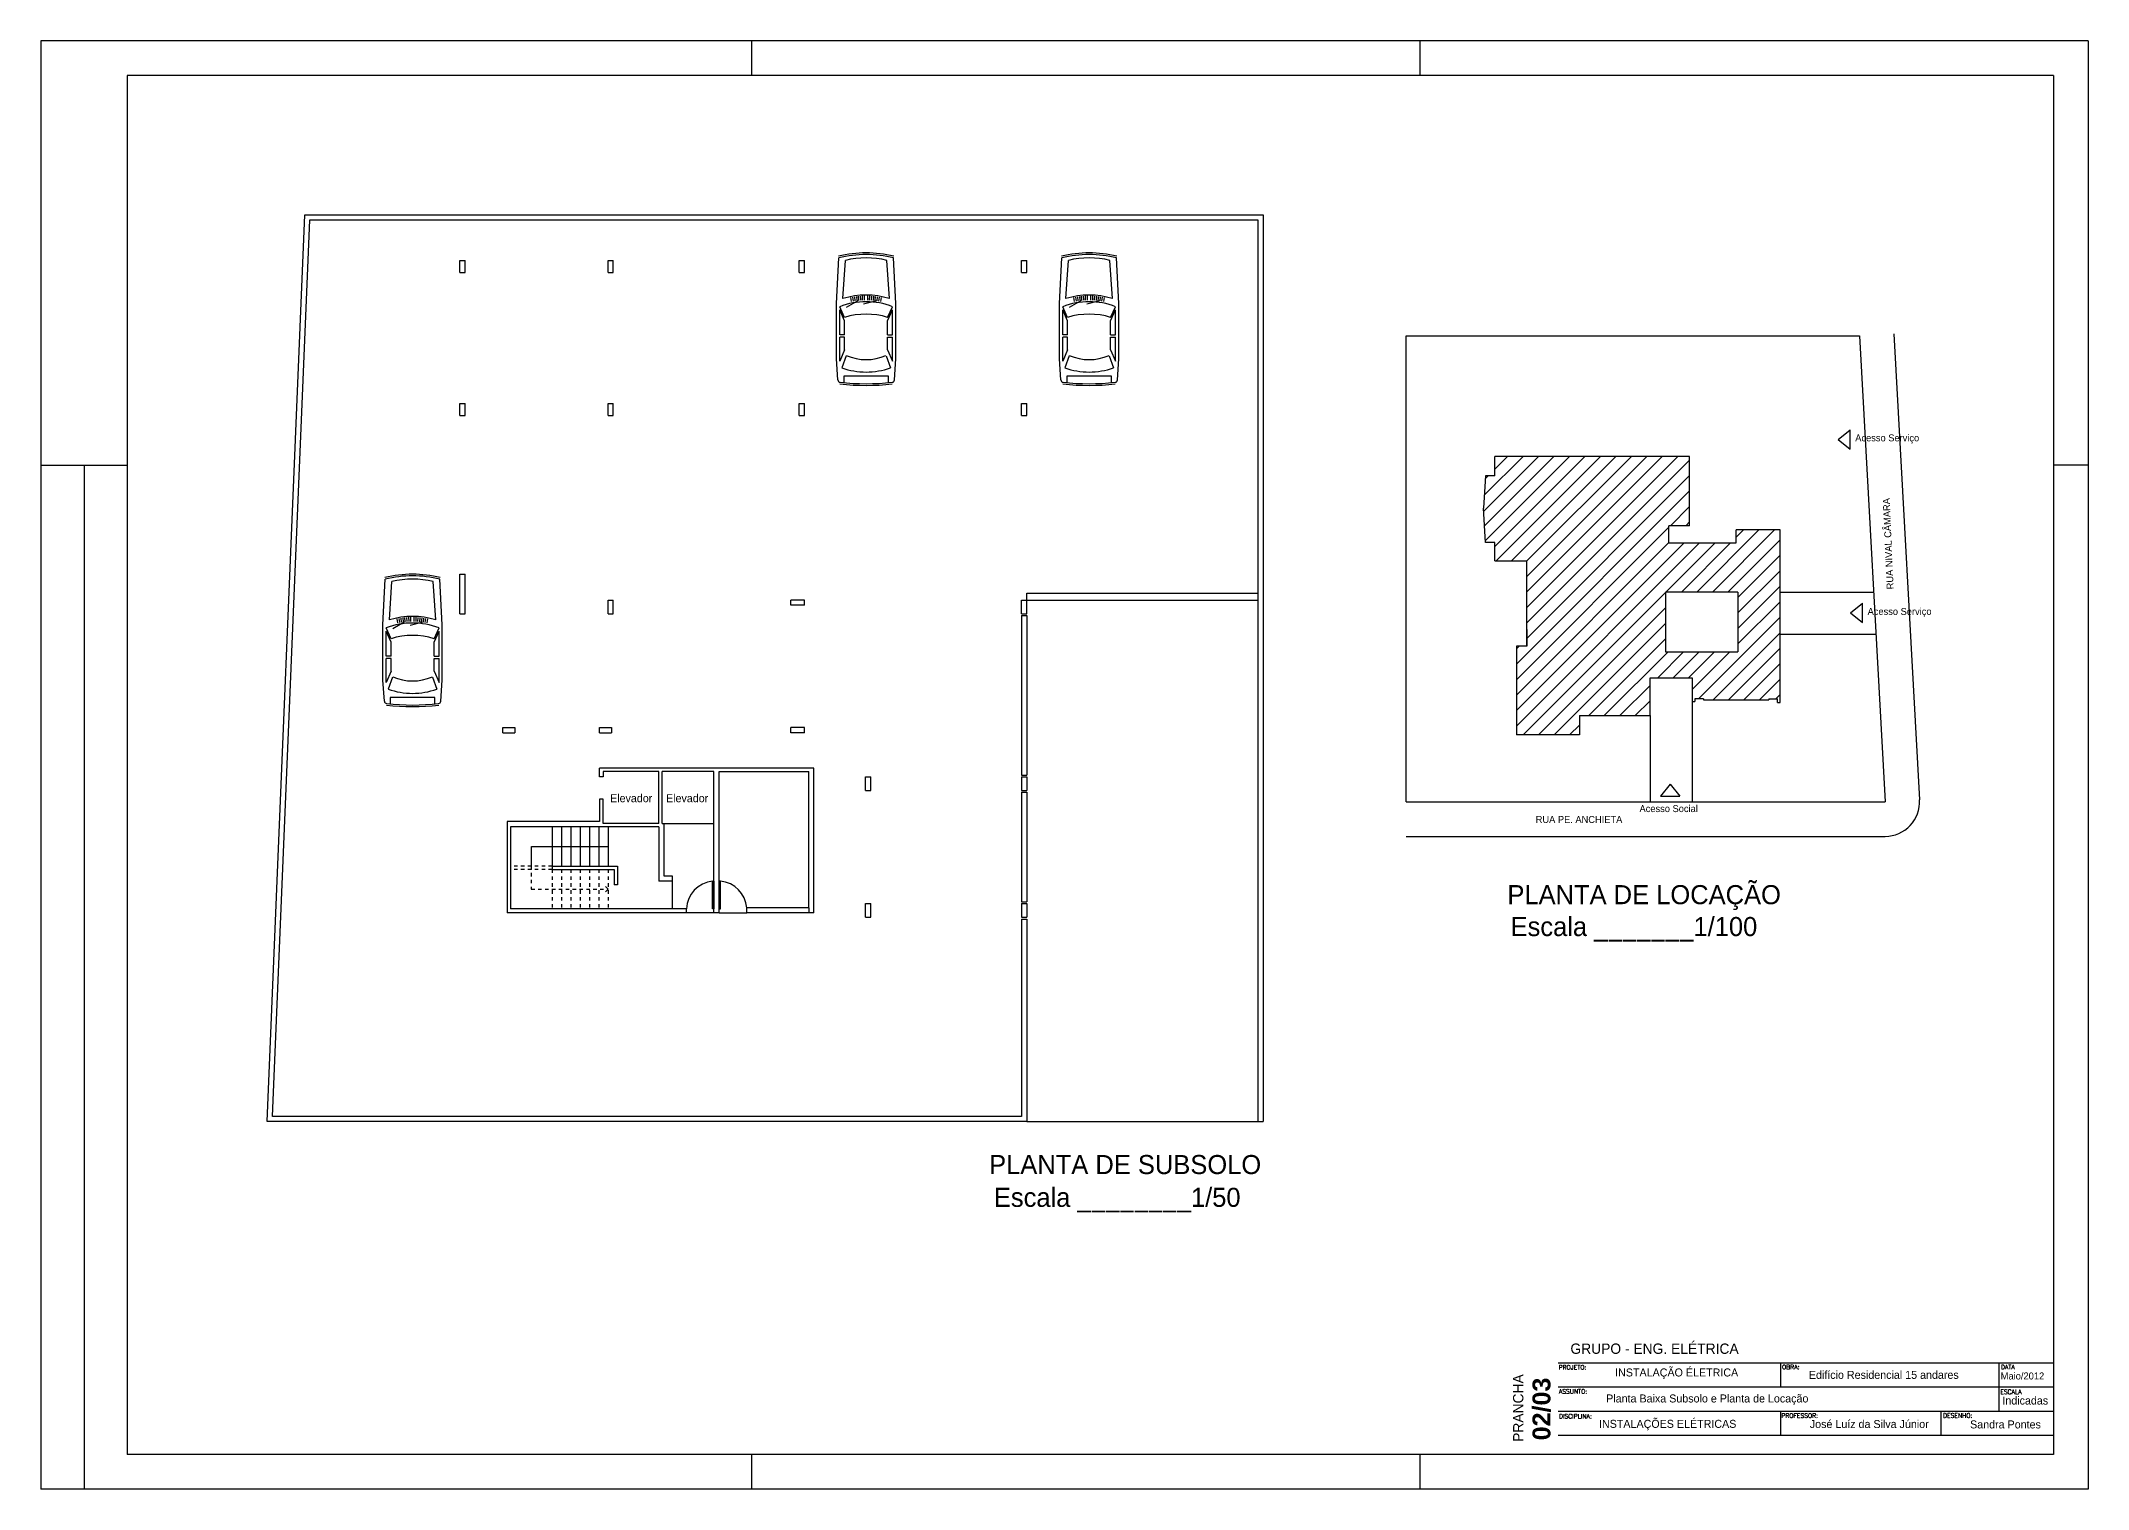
# Model space of a CAD drawing. Header units: millimetres. Extents: x 261 to 1016, y 850 to 1468.
# Drawn here: x 329.8 to 389.2, y 864.1 to 906.1 of the extents above; entities that cross this region are included whole.
import ezdxf

# ---------------------------------------------------------------- set-up
doc = ezdxf.new("R2010")
doc.units = ezdxf.units.MM
doc.linetypes.add('HIDDEN', pattern=[0.375, 0.25, -0.125])
for name, color, linetype in [('Alvenaria', 7, 'Continuous'), ('Esquadrias', 5, 'Continuous'), ('Paredebaix', 4, 'Continuous'), ('Piso', 1, 'Continuous'), ('Projeção', 8, 'HIDDEN'), ('Texto', 2, 'Continuous'), ('VISTAS', 2, 'Continuous')]:
    doc.layers.add(name, color=color, linetype=linetype)
doc.styles.add('BOLD', font='swissbo.ttf', dxfattribs={"height": 0.3})
doc.styles.add('sandra', font='stylu.ttf', dxfattribs={"height": 0.1})
doc.styles.add('STYLE3', font='', dxfattribs={"height": 0.25})
doc.styles.add('STYLE4', font='romans.shx')
doc.styles.get('STYLE3').set_extended_font_data('AvantGarde Bk BT')

# ---------------------------------------------------------------- blocks, each defined once
blk = doc.blocks.new('carro1')
for p, q in [((-1.603, 0.706), (-1.792, 0.706)), ((-1.711, 0.876), (-1.099, 0.922)), ((-1.603, -0.59), (-1.603, 0.706)), ((-1.012, 0.637), (-1.36, 0.761)), ((-1.171, 0.826), (-0.475, 0.826)), ((-0.835, 0.682), (-1.171, 0.826)), ((-1.099, 0.922), (0.509, 0.922)), ((-0.835, 0.682), (-0.475, 0.682)), ((-0.475, 0.682), (-0.475, 0.826)), ((-0.403, 0.682), (-0.403, 0.826)), ((-0.403, 0.826), (0.317, 0.826)), ((-0.403, 0.682), (0.005, 0.682)), ((0.005, 0.682), (0.317, 0.826)), ((0.101, 0.682), (0.413, 0.826)), ((0.581, 0.298), (0.389, 0.634)), ((0.509, 0.922), (1.829, 0.85)), ((0.647, 0.73), (1.757, 0.658)), ((0.581, -0.254), (0.485, 0.13)), ((0.564, 0.481), (0.682, 0.502)), ((0.573, 0.428), (0.692, 0.446)), ((0.582, 0.375), (0.701, 0.39)), ((0.589, 0.321), (0.709, 0.333)), ((0.595, 0.268), (0.715, 0.277)), ((0.6, 0.214), (0.72, 0.22)), ((0.603, 0.16), (0.723, 0.163)), ((0.605, 0.106), (0.725, 0.106)), ((0.605, 0.01), (0.725, 0.01)), ((-1.792, -0.59), (-1.603, -0.59)), ((-1.012, -0.521), (-1.36, -0.646)), ((-0.835, -0.566), (-1.171, -0.71)), ((-0.835, -0.566), (-0.475, -0.566)), ((-0.475, -0.566), (-0.475, -0.71)), ((-0.403, -0.566), (0.005, -0.566)), ((-0.403, -0.566), (-0.403, -0.71)), ((0.005, -0.566), (0.317, -0.71)), ((0.101, -0.566), (0.413, -0.71)), ((0.564, -0.366), (0.682, -0.387)), ((0.573, -0.313), (0.692, -0.331)), ((0.582, -0.259), (0.701, -0.274)), ((0.589, -0.206), (0.709, -0.218)), ((0.595, -0.152), (0.715, -0.161)), ((0.6, -0.098), (0.72, -0.104)), ((0.603, -0.044), (0.723, -0.047)), ((0.647, -0.615), (1.757, -0.542)), ((-1.711, -0.761), (-1.099, -0.806)), ((-1.171, -0.71), (-0.475, -0.71)), ((-1.099, -0.806), (0.509, -0.806)), ((-0.403, -0.71), (0.317, -0.71)), ((0.509, -0.806), (1.829, -0.734))]:
    blk.add_line(p, q)
for centre, radius, start, end in [((5.139, 0.058), 7.008, 173.77883, 186.22117), ((5.139, 0.058), 6.96, 173.77883, 186.22117), ((-1.708, 0.804), 0.072, 92.2026, 173.77883), ((0.595, 0.058), 2.078, 160.21266, 199.78734), ((0.319, 0.058), 1.442, 156.46342, 203.53658), ((-1.879, 0.058), 2.076, 342.50768, 17.49232), ((-1.563, 0.058), 2.12, 338.76069, 21.23931), ((-1.515, 0.058), 2.264, 342.72267, 17.27733), ((-0.707, 0.058), 2.536, 346.31445, 13.68555), ((-1.39, 0.058), 3.315, 346.17755, 13.82245), ((-1.39, 0.058), 3.363, 346.17755, 13.82245), ((-1.708, -0.689), 0.072, 186.22117, 267.7974)]:
    blk.add_arc(centre, radius, start, end)

msp = doc.modelspace()

# ---------------------------------------------------------------- hatches: boundary and pattern name
at = {"layer": 'Piso'}
h = msp.add_hatch(dxfattribs=at)
h.set_pattern_fill('LINE', color=256, scale=0.1, angle=45, style=0)
h.set_pattern_definition([(45, (118.7405, 461.27856), (-0.2245064, 0.2245064), [])])
h.paths.add_polyline_path([(372.883, 888.519), (372.583, 888.519), (372.583, 885.939), (374.408, 885.939), (374.408, 886.499), (376.458, 886.499), (376.458, 887.599), (377.683, 887.599), (377.683, 887.009), (377.683, 886.909), (377.758, 886.909), (377.758, 886.984), (378.008, 886.984), (378.008, 886.959), (379.908, 886.959), (379.908, 886.984), (380.158, 886.984), (380.158, 886.884), (380.233, 886.884), (380.233, 891.884), (378.958, 891.884), (378.958, 891.509), (377.658, 891.509), (377.008, 891.509), (377.008, 892.009), (377.608, 892.009), (377.608, 892.084), (377.608, 894.019), (371.958, 894.019), (371.958, 893.459), (371.683, 893.459), (371.623, 892.519), (371.687, 891.519), (371.958, 891.519), (371.958, 890.994), (372.883, 890.994)])
h.paths.add_polyline_path([(376.908, 890.084), (379.008, 890.084), (379.008, 888.349), (376.908, 888.349)], flags=16)

# ---------------------------------------------------------------- linework, layer by layer
at = {"layer": 'Alvenaria'}
for p, q in [((332.269, 905.068), (332.269, 865.068)), ((388.169, 905.068), (332.269, 905.068)), ((388.169, 905.068), (388.169, 865.068)), ((336.33, 874.726), (337.43, 901.026)), ((336.486, 874.876), (337.574, 900.876)), ((337.43, 901.026), (365.23, 901.026)), ((337.574, 900.876), (365.08, 900.876)), ((337.574, 900.876), (337.574, 900.876)), ((365.08, 900.876), (365.08, 874.726)), ((365.23, 901.026), (365.23, 874.726)), ((341.924, 899.701), (342.074, 899.701)), ((341.924, 899.351), (341.924, 899.701)), ((341.924, 899.351), (342.074, 899.351)), ((342.074, 899.351), (342.074, 899.701)), ((346.224, 899.351), (346.224, 899.701)), ((346.224, 899.701), (346.374, 899.701)), ((346.224, 899.351), (346.374, 899.351)), ((346.374, 899.351), (346.374, 899.701)), ((351.774, 899.351), (351.774, 899.701)), ((351.774, 899.701), (351.924, 899.701)), ((351.774, 899.351), (351.924, 899.351)), ((351.924, 899.351), (351.924, 899.701)), ((358.224, 899.351), (358.224, 899.701)), ((358.224, 899.701), (358.374, 899.701)), ((358.224, 899.351), (358.374, 899.351)), ((358.374, 899.351), (358.374, 899.701)), ((341.924, 895.551), (342.074, 895.551)), ((341.924, 895.201), (341.924, 895.551)), ((341.924, 895.201), (342.074, 895.201)), ((342.074, 895.201), (342.074, 895.551)), ((346.224, 895.551), (346.374, 895.551)), ((346.224, 895.201), (346.224, 895.551)), ((346.224, 895.201), (346.374, 895.201)), ((346.374, 895.201), (346.374, 895.551)), ((351.774, 895.551), (351.924, 895.551)), ((351.774, 895.201), (351.774, 895.551)), ((351.774, 895.201), (351.924, 895.201)), ((351.924, 895.201), (351.924, 895.551)), ((358.224, 895.551), (358.374, 895.551)), ((358.224, 895.201), (358.224, 895.551)), ((358.224, 895.201), (358.374, 895.201)), ((358.374, 895.201), (358.374, 895.551)), ((341.924, 889.451), (341.924, 890.601)), ((341.924, 890.601), (342.074, 890.601)), ((342.074, 889.451), (342.074, 890.601)), ((346.224, 889.451), (346.224, 889.851)), ((346.224, 889.851), (346.374, 889.851)), ((346.374, 889.451), (346.374, 889.851)), ((351.924, 889.851), (351.524, 889.851)), ((351.524, 889.701), (351.524, 889.851)), ((351.924, 889.701), (351.924, 889.851)), ((358.224, 889.451), (358.224, 889.851)), ((358.224, 889.851), (358.374, 889.851)), ((358.374, 889.451), (358.374, 889.851)), ((341.924, 889.451), (342.074, 889.451)), ((346.224, 889.451), (346.374, 889.451)), ((351.924, 889.701), (351.524, 889.701)), ((358.224, 889.451), (358.374, 889.451)), ((358.224, 889.401), (358.224, 884.776)), ((358.224, 889.401), (358.374, 889.401)), ((358.374, 889.401), (358.374, 884.776)), ((343.173, 886.001), (343.173, 886.151)), ((343.173, 886.151), (343.523, 886.151)), ((343.173, 886.001), (343.523, 886.001)), ((343.523, 886.151), (343.523, 886.001)), ((345.978, 886.001), (345.978, 886.151)), ((345.978, 886.151), (346.328, 886.151)), ((345.978, 886.001), (346.328, 886.001)), ((346.328, 886.151), (346.328, 886.001)), ((351.524, 886.001), (351.524, 886.151)), ((351.924, 886.151), (351.524, 886.151)), ((351.924, 886.001), (351.524, 886.001)), ((351.924, 886.001), (351.924, 886.151)), ((352.198, 884.976), (345.978, 884.976)), ((345.978, 884.726), (345.978, 884.976)), ((346.078, 884.726), (345.978, 884.726)), ((347.698, 884.876), (346.078, 884.876)), ((346.078, 884.876), (346.078, 884.726)), ((347.698, 883.376), (347.698, 884.876)), ((347.798, 883.376), (347.798, 884.876)), ((349.298, 884.876), (347.798, 884.876)), ((349.298, 880.776), (349.298, 884.876)), ((349.448, 880.776), (349.448, 884.876)), ((349.448, 884.876), (352.048, 884.876)), ((352.048, 880.926), (352.048, 884.876)), ((352.198, 880.776), (352.198, 884.976)), ((353.698, 884.726), (353.848, 884.726)), ((353.698, 884.326), (353.698, 884.726)), ((353.848, 884.326), (353.848, 884.726)), ((358.224, 884.776), (358.374, 884.776)), ((358.224, 884.726), (358.374, 884.726)), ((358.224, 884.726), (358.224, 884.326)), ((358.374, 884.726), (358.374, 884.326)), ((346.078, 884.076), (345.978, 884.076)), ((345.978, 884.076), (345.978, 883.426)), ((346.078, 883.376), (346.078, 884.076)), ((353.698, 884.326), (353.848, 884.326)), ((358.224, 884.326), (358.374, 884.326)), ((358.224, 884.276), (358.374, 884.276)), ((358.224, 884.276), (358.224, 881.101)), ((358.374, 884.276), (358.374, 881.101)), ((345.978, 883.426), (343.298, 883.426)), ((343.298, 883.426), (343.298, 880.776)), ((347.698, 883.376), (346.078, 883.376)), ((347.798, 883.376), (347.848, 883.376)), ((347.848, 881.846), (347.848, 883.376)), ((347.848, 883.376), (349.298, 883.376)), ((343.398, 883.276), (343.398, 880.896)), ((347.698, 883.276), (343.398, 883.276)), ((344.598, 883.276), (344.598, 882.136)), ((344.869, 883.276), (344.869, 882.136)), ((345.141, 883.276), (345.141, 882.136)), ((345.412, 883.276), (345.412, 882.136)), ((345.683, 883.276), (345.683, 882.136)), ((345.955, 883.276), (345.955, 882.136)), ((346.226, 883.276), (346.226, 882.136)), ((347.698, 883.276), (347.698, 881.696)), ((344.598, 882.136), (346.498, 882.136)), ((344.598, 882.136), (344.598, 882.036)), ((346.498, 882.136), (346.498, 881.596)), ((344.598, 882.036), (346.398, 882.036)), ((346.398, 882.036), (346.398, 881.596)), ((346.498, 881.596), (346.398, 881.596)), ((348.098, 881.696), (347.698, 881.696)), ((348.098, 881.846), (347.848, 881.846)), ((348.098, 881.696), (348.098, 881.846)), ((348.098, 880.896), (348.098, 881.696)), ((352.048, 880.926), (350.248, 880.926)), ((350.248, 880.776), (350.248, 880.926)), ((353.698, 881.051), (353.848, 881.051)), ((353.698, 880.651), (353.698, 881.051)), ((353.848, 880.651), (353.848, 881.051)), ((358.224, 881.101), (358.374, 881.101)), ((358.224, 881.051), (358.374, 881.051)), ((358.224, 881.051), (358.224, 880.651)), ((358.374, 881.051), (358.374, 880.651)), ((346.948, 880.776), (343.298, 880.776)), ((346.948, 880.896), (343.398, 880.896)), ((348.498, 880.896), (346.948, 880.896)), ((348.498, 880.776), (346.948, 880.776)), ((348.498, 880.776), (348.498, 880.896)), ((349.448, 880.776), (349.298, 880.776)), ((351.048, 880.776), (350.248, 880.776)), ((352.198, 880.776), (351.048, 880.776)), ((353.698, 880.651), (353.848, 880.651)), ((358.224, 880.651), (358.374, 880.651)), ((358.224, 880.601), (358.374, 880.601)), ((358.224, 880.601), (358.224, 874.876)), ((358.374, 880.601), (358.374, 874.726)), ((358.374, 874.726), (336.33, 874.726)), ((358.224, 874.876), (336.486, 874.876)), ((365.08, 874.726), (365.23, 874.726)), ((388.169, 865.068), (332.269, 865.068))]:
    msp.add_line(p, q, dxfattribs=at)
at = {"layer": 'Esquadrias'}
for p, q in [((349.259, 881.696), (349.289, 881.696)), ((349.259, 880.896), (349.259, 881.696)), ((349.289, 881.696), (349.289, 880.896)), ((349.486, 881.696), (349.456, 881.696)), ((349.456, 881.696), (349.456, 880.896)), ((349.486, 880.896), (349.486, 881.696)), ((349.289, 880.896), (349.259, 880.896)), ((349.456, 880.896), (349.486, 880.896)), ((373.79, 867.729), (380.245, 867.729)), ((380.245, 867.729), (388.169, 867.729)), ((380.245, 867.729), (380.245, 867.029)), ((386.578, 867.729), (386.578, 866.329)), ((373.79, 867.029), (388.169, 867.029)), ((373.79, 866.329), (388.169, 866.329)), ((380.245, 866.329), (380.245, 865.629)), ((384.9, 866.329), (384.9, 865.629)), ((373.79, 865.629), (388.169, 865.629))]:
    msp.add_line(p, q, dxfattribs=at)
at = {"layer": 'Paredebaix'}
for p, q in [((329.769, 906.068), (329.769, 864.068)), ((389.169, 906.068), (329.769, 906.068)), ((350.389, 906.068), (350.389, 905.068)), ((369.779, 906.068), (369.779, 905.068)), ((389.169, 906.068), (389.169, 864.068)), ((383.532, 897.574), (384.282, 884.054)), ((369.383, 883.999), (369.383, 897.519)), ((369.383, 897.519), (382.533, 897.519)), ((382.533, 897.519), (383.283, 883.999)), ((381.916, 894.512), (382.269, 894.792)), ((382.269, 894.232), (382.269, 894.792)), ((377.608, 894.019), (371.958, 894.019)), ((371.958, 893.459), (371.958, 894.019)), ((377.608, 892.084), (377.608, 894.019)), ((381.916, 894.512), (382.269, 894.232)), ((329.769, 893.768), (332.269, 893.768)), ((331.019, 893.768), (331.019, 864.068)), ((371.683, 893.459), (371.623, 892.519)), ((371.958, 893.459), (371.683, 893.459)), ((389.169, 893.768), (388.169, 893.768)), ((371.687, 891.519), (371.623, 892.519)), ((377.008, 891.509), (377.008, 892.009)), ((377.608, 892.009), (377.008, 892.009)), ((377.608, 892.009), (377.608, 892.084)), ((380.233, 891.884), (378.958, 891.884)), ((378.958, 891.509), (378.958, 891.884)), ((380.233, 886.884), (380.233, 891.884)), ((371.958, 891.519), (371.687, 891.519)), ((371.958, 890.994), (371.958, 891.519)), ((377.008, 891.509), (377.658, 891.509)), ((377.658, 891.509), (378.958, 891.509)), ((371.958, 890.994), (372.883, 890.994)), ((372.883, 888.519), (372.883, 890.994)), ((379.008, 890.084), (376.908, 890.084)), ((376.908, 890.084), (376.908, 888.349)), ((379.008, 890.084), (379.008, 888.349)), ((380.233, 890.084), (382.946, 890.084)), ((382.275, 889.478), (382.628, 889.758)), ((382.275, 889.478), (382.628, 889.198)), ((382.628, 889.198), (382.628, 889.758)), ((372.883, 889.001), (372.883, 888.519)), ((380.233, 888.859), (383.014, 888.859)), ((372.883, 888.519), (372.583, 888.519)), ((372.583, 888.519), (372.583, 885.939)), ((376.908, 888.349), (379.008, 888.349)), ((376.458, 887.599), (377.683, 887.599)), ((376.458, 886.499), (376.458, 887.599)), ((376.458, 887.599), (377.683, 887.599)), ((377.683, 887.599), (377.683, 887.009)), ((377.683, 887.009), (377.683, 886.909)), ((377.683, 886.909), (377.758, 886.909)), ((377.683, 886.909), (377.683, 883.999)), ((378.008, 886.984), (377.758, 886.984)), ((377.758, 886.984), (377.758, 886.909)), ((378.008, 886.984), (378.008, 886.959)), ((378.008, 886.959), (379.908, 886.959)), ((379.908, 886.984), (380.158, 886.984)), ((379.908, 886.984), (379.908, 886.959)), ((380.158, 886.884), (380.158, 886.984)), ((380.158, 886.884), (380.233, 886.884)), ((374.408, 886.499), (374.408, 886.049)), ((374.408, 886.499), (374.408, 885.939)), ((374.408, 886.499), (376.458, 886.499)), ((376.458, 886.499), (376.458, 883.999)), ((374.408, 885.939), (372.583, 885.939)), ((377.041, 884.516), (376.761, 884.163)), ((377.041, 884.516), (377.321, 884.163)), ((369.383, 883.999), (383.283, 883.999)), ((376.761, 884.163), (377.321, 884.163)), ((343.998, 882.136), (343.998, 882.703)), ((343.998, 882.703), (346.226, 882.703)), ((369.383, 882.999), (383.283, 882.999)), ((346.226, 881.466), (346.152, 881.54)), ((346.226, 881.466), (346.152, 881.391)), ((352.048, 880.926), (352.048, 880.776)), ((350.389, 865.068), (350.389, 864.068)), ((369.779, 865.068), (369.779, 864.068)), ((348.419, 864.068), (329.769, 864.068)), ((389.169, 864.068), (348.419, 864.068))]:
    msp.add_line(p, q, dxfattribs=at)
msp.add_arc((383.283, 883.999), 1, 270, 3.17514, dxfattribs=at)
at = {"layer": 'Piso'}
for p, q in [((358.374, 890.051), (365.08, 890.051)), ((358.374, 889.851), (358.374, 890.051)), ((358.374, 889.851), (365.08, 889.851)), ((349.298, 880.776), (348.498, 880.776)), ((349.448, 880.776), (350.248, 880.776)), ((358.374, 874.726), (365.08, 874.726))]:
    msp.add_line(p, q, dxfattribs=at)
for centre, radius, start, end in [((349.33, 880.866), 0.833, 94.87978, 177.93613), ((349.414, 880.862), 0.836, 4.34259, 85.03029)]:
    msp.add_arc(centre, radius, start, end, dxfattribs=at)
at = {"layer": 'Projeção', "ltscale": 0.3}
for p, q in [((344.598, 882.136), (343.398, 882.136)), ((343.997, 882.136), (343.995, 881.466)), ((344.598, 882.036), (343.398, 882.036)), ((344.598, 882.036), (344.598, 880.896)), ((344.869, 882.036), (344.869, 880.896)), ((345.141, 882.036), (345.141, 880.896)), ((345.412, 882.036), (345.412, 880.896)), ((345.683, 882.036), (345.683, 880.896)), ((345.955, 882.036), (345.955, 880.896)), ((346.226, 882.036), (346.226, 880.896)), ((343.995, 881.466), (346.226, 881.466))]:
    msp.add_line(p, q, dxfattribs=at)

# ---------------------------------------------------------------- block references
at = {"layer": 'Piso', "rotation": 90}
for p in [(353.771, 897.948), (360.242, 897.948), (340.609, 888.629)]:
    msp.add_blockref('carro1', p, dxfattribs=at)

# ---------------------------------------------------------------- texts
at = {"layer": 'Esquadrias', "style": 'sandra'}
for p in [(346.283, 883.989), (347.906, 883.989)]:
    msp.add_text('Elevador', height=0.2322, dxfattribs=at).set_placement(p)
at = {"layer": 'Texto'}
for s, height, style, p in [('Acesso Serviço', 0.20132, 'sandra', (382.413, 894.455)), ('Acesso Serviço', 0.20132, 'sandra', (382.772, 889.421)), ('Acesso Social', 0.20132, 'sandra', (376.154, 883.702)), ('RUA PE. ANCHIETA', 0.20132, 'sandra', (373.142, 883.387)), ('PLANTA DE LOCAÇÃO', 0.55332, 'sandra', (372.32, 881.031)), ('Escala _______1/100', 0.55332, 'sandra', (372.412, 880.106)), ('PLANTA DE SUBSOLO', 0.55332, 'sandra', (357.281, 873.203)), ('Escala ________1/50', 0.55332, 'sandra', (357.419, 872.252)), ('PROJETO:', 0.1278, 'STYLE4', (373.806, 867.534)), ('INSTALAÇÃO ÉLETRICA', 0.23215, 'sandra', (375.446, 867.333)), ('OBRA:', 0.1278, 'STYLE4', (380.29, 867.542)), ('Edifício Residencial 15 andares', 0.23215, 'sandra', (381.067, 867.264)), ('Maio/2012', 0.2026, 'sandra', (386.632, 867.246)), ('DATA', 0.1278, 'STYLE4', (386.641, 867.543)), ('ASSUNTO:', 0.1278, 'STYLE4', (373.813, 866.835)), ('Planta Baixa Subsolo e Planta de Locação', 0.23215, 'sandra', (375.186, 866.579)), ('ESCALA', 0.1278, 'STYLE4', (386.621, 866.823)), ('Indicadas', 0.2322, 'sandra', (386.682, 866.519)), ('DISCIPLINA:', 0.12778, 'STYLE4', (373.817, 866.116)), ('INSTALAÇÕES ELÉTRICAS', 0.23215, 'sandra', (374.978, 865.843)), ('PROFESSOR:', 0.1278, 'STYLE4', (380.271, 866.134)), ('José Luíz da Silva Júnior', 0.23215, 'sandra', (381.094, 865.837)), ('DESENHO:', 0.1278, 'STYLE4', (384.962, 866.137)), ('Sandra Pontes', 0.23215, 'sandra', (385.746, 865.826))]:
    msp.add_text(s, height=height, dxfattribs=dict(at, style=style)).set_placement(p)
for s, height, rotation, style, p in [('RUA NIVAL CÂMARA', 0.20132, 92.51378, 'sandra', (383.528, 890.167)), ('PRANCHA', 0.3, 90, 'STYLE3', (372.784, 865.436)), ('02/03', 0.52, 90, 'BOLD', (373.568, 865.481))]:
    msp.add_text(s, height=height, rotation=rotation, dxfattribs=dict(at, style=style)).set_placement(p)
at = {"layer": 'VISTAS', "color": 0, "ltscale": 0.05, "style": 'STYLE3'}
msp.add_text('GRUPO - ENG. ELÉTRICA', height=0.3, dxfattribs=at).set_placement((374.149, 867.989))

doc.saveas('drawing.dxf')
